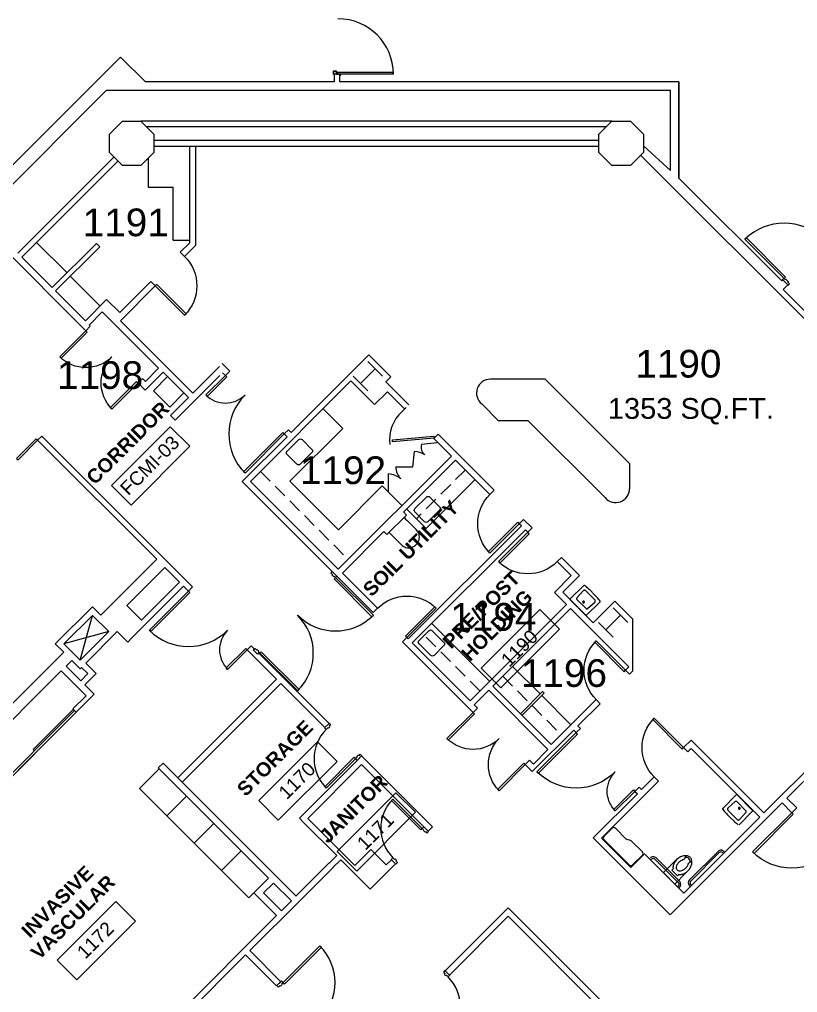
# Model space of a CAD drawing. Header units: inches. Extents: x -59 to 5745, y -269 to 4477.
# Drawn here: x 1170 to 1845, y 1987 to 2830 of the extents above; entities that cross this region are included whole.
import ezdxf

# ---------------------------------------------------------------- set-up
doc = ezdxf.new("R2010")
doc.units = ezdxf.units.IN
doc.header["$LTSCALE"] = 96
doc.header["$MEASUREMENT"] = 0
doc.linetypes.add('HIDDEN2', pattern=[0.1875, 0.125, -0.0625])
doc.layers.get('0').update_dxf_attribs({"linetype": 'CONTINUOUS'})
for name, color, linetype in [('A-ANNO-ROOM', 4, 'CONTINUOUS'), ('A-COLS', 5, 'CONTINUOUS'), ('A-DOOR', 2, 'CONTINUOUS'), ('A-FLOR-CASE', 3, 'CONTINUOUS'), ('A-FLOR-CASE-UPPR', 3, 'HIDDEN2'), ('A-FLOR-PFIX', 2, 'CONTINUOUS'), ('A-SHAFT', 1, 'CONTINUOUS'), ('A-WALL-FULL', 6, 'CONTINUOUS')]:
    doc.layers.add(name, color=color, linetype=linetype)
doc.layers.add('A-AREA-IDEN', color=2, linetype='CONTINUOUS', lineweight=9)
doc.styles.add('Arial', font='arial.ttf')
doc.styles.add('Arial_2', font='arial.ttf', dxfattribs={"height": 11.802395})
doc.styles.add('Arial_B', font='arialbd.ttf', dxfattribs={"height": 12.177074})

# ---------------------------------------------------------------- blocks, each defined once
blk = doc.blocks.new('16COLUMN')
for p, q in [((-3111.61, 2735.51), (-3100.3, 2746.82)), ((-3100.3, 2746.82), (-3084.3, 2746.82)), ((-3084.3, 2746.82), (-3072.98, 2735.51)), ((-3111.61, 2719.51), (-3111.61, 2735.51)), ((-3072.98, 2735.51), (-3072.98, 2719.51)), ((-3100.3, 2708.19), (-3111.61, 2719.51)), ((-3072.98, 2719.51), (-3084.3, 2708.19)), ((-3084.3, 2708.19), (-3100.3, 2708.19))]:
    blk.add_line(p, q)
blk = doc.blocks.new('0206.01-BAS-GRID$0$IBEAM')
for points in [[(-0.5, 0.5, 1), (-0.5, 0.5), (0.5, 0.5), (0.5, 0.5, 1)], [(0, -0.5, 1), (0, -0.5), (0, 0.5), (0, 0.5, 1)], [(-0.5, -0.5, 1), (-0.5, -0.5), (0.5, -0.5), (0.5, -0.5, 1)]]:
    blk.add_3dface(points)
blk = doc.blocks.new('*U134')
for p, q in [((0, 0), (0, 0)), ((-36, 0), (-36, 0))]:
    blk.add_line(p, q)
blk.add_lwpolyline([(0, 0), (0, -36), (-1.75, -36), (-1.75, 0)], close=True)
blk.add_arc((0, 0), 36, 180, 270)
blk = doc.blocks.new('*U23')
for p, q in [((0, 0), (0, 0)), ((-36, 0), (-36, 0))]:
    blk.add_line(p, q)
blk.add_lwpolyline([(0, 0), (0, -36), (-1.75, -36), (-1.75, 0)], close=True)
blk.add_arc((0, 0), 36, 180, 270)
blk = doc.blocks.new('*U24')
for p, q in [((0, 0), (0, 0)), ((-32, 0), (-32, 0))]:
    blk.add_line(p, q)
blk.add_lwpolyline([(0, 0), (0, 32), (-1.75, 32), (-1.75, 0)], close=True)
blk.add_arc((0, 0), 32, 90, 180)
blk = doc.blocks.new('*U25')
for p, q in [((0, 0), (0, 0)), ((32, 0), (32, 0))]:
    blk.add_line(p, q)
blk.add_lwpolyline([(0, 0), (0, 32), (1.75, 32), (1.75, 0)], close=True)
blk.add_arc((0, 0), 32, 0, 90)
blk = doc.blocks.new('*U27')
for p, q in [((0, 0), (0, 0)), ((48, 0), (48, 0))]:
    blk.add_line(p, q)
blk.add_lwpolyline([(0, 0), (0, 48), (1.75, 48), (1.75, 0)], close=True)
blk.add_arc((0, 0), 48, 0, 90)
blk = doc.blocks.new('*U26')
for p, q in [((0, 0), (0, 0)), ((-24, 0), (-24, 0))]:
    blk.add_line(p, q)
blk.add_lwpolyline([(0, 0), (0, 24), (-1.75, 24), (-1.75, 0)], close=True)
blk.add_arc((0, 0), 24, 90, 180)
blk = doc.blocks.new('*U135')
for p, q in [((0, 0), (0, 0)), ((36, 0), (36, 0))]:
    blk.add_line(p, q)
blk.add_lwpolyline([(0, 0), (0, 36), (1.75, 36), (1.75, 0)], close=True)
blk.add_arc((0, 0), 36, 0, 90)
blk = doc.blocks.new('*U136')
for p, q in [((0, 0), (0, 0)), ((-36, 0), (-36, 0))]:
    blk.add_line(p, q)
blk.add_lwpolyline([(0, 0), (0, 36), (-1.75, 36), (-1.75, 0)], close=True)
blk.add_arc((0, 0), 36, 90, 180)
blk = doc.blocks.new('*U18')
for p, q in [((0, 0), (0, 0)), ((36, 0), (36, 0))]:
    blk.add_line(p, q)
blk.add_lwpolyline([(0, 0), (0, 36), (1.75, 36), (1.75, 0)], close=True)
blk.add_arc((0, 0), 36, 0, 90)
blk = doc.blocks.new('Room Tag - Room Tag-10342-LEVEL 01 OVERALL FLOOR PLAN CATH _1')
at = {"layer": 'A-AREA-IDEN'}
for p, q in [((-0.375, -0.0625), (-0.375, -0.3125)), ((-0.375, -0.0625), (0.375, -0.0625)), ((0.375, -0.0625), (0.375, -0.3125)), ((-0.375, -0.3125), (0.375, -0.3125))]:
    blk.add_line(p, q, dxfattribs=at)

msp = doc.modelspace()

# ---------------------------------------------------------------- linework, layer by layer
at = {"layer": 'A-DOOR'}
for p, q in [((1494.27, 2782.76), (1494.27, 2784.51)), ((1532.2, 2463.25), (1518.83, 2461.8)), ((1490.21, 2421.32), (1490.22, 2436.15)), ((1441.54, 2351.88), (1440.12, 2350.47)), ((1440.12, 2350.47), (1441.54, 2349.06)), ((1441.54, 2349.06), (1441.1, 2348.61)), ((1441.1, 2348.61), (1442.51, 2347.2)), ((1442.51, 2347.2), (1442.95, 2347.64)), ((1442.95, 2347.64), (1444.19, 2346.4)), ((1444.19, 2346.4), (1445.29, 2347.5)), ((1316.78, 2334.61), (1282.87, 2300.69)), ((1318.02, 2333.37), (1284.1, 2299.45)), ((1316.78, 2334.61), (1318.02, 2333.37)), ((1282.87, 2300.69), (1284.17, 2299.39)), ((1366.46, 2284.93), (1349.49, 2267.96)), ((1367.69, 2283.7), (1350.72, 2266.73)), ((1367.69, 2283.7), (1366.46, 2284.93)), ((1350.72, 2266.73), (1349.49, 2267.96)), ((1438.56, 2219.9), (1438.82, 2220.17)), ((1438.82, 2220.17), (1440.24, 2218.75)), ((1440.24, 2218.75), (1438.82, 2217.34)), ((1434.76, 2216.1), (1435.02, 2216.37)), ((1436.17, 2214.69), (1434.76, 2216.1)), ((1437.59, 2216.1), (1436.17, 2214.69)), ((1438.03, 2215.66), (1437.59, 2216.1)), ((1439.27, 2216.9), (1438.03, 2215.66)), ((1438.82, 2217.34), (1439.27, 2216.9)), ((1460.39, 2190.47), (1434.93, 2165.01)), ((1461.63, 2189.23), (1436.17, 2163.78)), ((1460.39, 2190.47), (1461.63, 2189.23)), ((1461.63, 2189.23), (1463.04, 2190.65)), ((1463.04, 2187.82), (1461.63, 2189.23)), ((1462.6, 2191.09), (1463.84, 2192.33)), ((1463.04, 2190.65), (1462.6, 2191.09)), ((1463.31, 2188.08), (1463.12, 2187.89)), ((1463.84, 2192.33), (1464.28, 2191.88)), ((1464.28, 2191.88), (1465.69, 2193.3)), ((1465.69, 2193.3), (1467.11, 2191.88)), ((1467.11, 2191.88), (1466.84, 2191.62)), ((1434.93, 2165.01), (1436.17, 2163.78)), ((1397.45, 1996.59), (1393.38, 1992.52)), ((1393.38, 1992.52), (1394.8, 1991.11)), ((1394.8, 1991.11), (1396.21, 1992.52)), ((1396.21, 1992.52), (1396.66, 1992.08)), ((1396.66, 1992.08), (1398.07, 1993.49)), ((1398.86, 1995.17), (1397.45, 1996.59)), ((1397.63, 1993.93), (1398.86, 1995.17)), ((1398.07, 1993.49), (1397.63, 1993.93))]:
    msp.add_line(p, q, dxfattribs=at)
for points in [[(1442.46, 2782.7), (1442.96, 2782.7), (1442.96, 2782.76), (1442.52, 2782.76), (1442.52, 2785.33), (1444.96, 2785.33), (1444.96, 2782.7), (1448.27, 2782.7), (1448.27, 2781.33), (1447.83, 2781.33), (1447.83, 2781.26), (1448.33, 2781.26), (1448.33, 2782.76), (1445.02, 2782.76), (1445.02, 2785.39), (1442.46, 2785.39)], [(1799.02, 2639.58), (1800.26, 2640.81), (1834.2, 2606.87), (1832.96, 2605.63)], [(1184.86, 2466.53), (1167.89, 2449.56), (1169.13, 2448.32), (1186.1, 2465.29)], [(1529.56, 2467.28), (1493.71, 2464.03), (1493.55, 2465.77), (1529.41, 2469.02)], [(1476.98, 2313.61), (1475.74, 2312.37), (1442.95, 2345.17), (1444.19, 2346.4)], [(1411.4, 2248.03), (1412.63, 2249.27), (1379.84, 2282.06), (1378.6, 2280.82)], [(1082.88, 2095.85), (1084.3, 2094.43), (1147.43, 2157.56), (1219.55, 2229.69), (1218.14, 2231.11), (1146.01, 2158.98)], [(1518.14, 2127.64), (1519.38, 2128.88), (1493.92, 2154.33), (1492.69, 2153.09)], [(1839.59, 2142.4), (1840.83, 2141.16), (1806.89, 2107.22), (1805.65, 2108.46)], [(1430.68, 2026.99), (1431.92, 2025.75), (1400.1, 1993.93), (1398.86, 1995.17)]]:
    msp.add_lwpolyline(points, close=True, dxfattribs=at)
for points in [[(1494.33, 2782.76), (1446.33, 2782.76), (1446.33, 2784.51), (1494.3, 2784.51)], [(1836.28, 2602.32), (1837.65, 2600.95), (1836.23, 2599.54), (1835.88, 2599.89), (1836.23, 2600.24), (1831.9, 2604.57), (1831.55, 2604.22), (1831.2, 2604.57), (1832.61, 2605.99), (1833.98, 2604.62)], [(1832.6, 2605.98), (1833.97, 2604.61), (1834.42, 2605.06), (1836.72, 2602.76), (1836.28, 2602.32), (1836.72, 2602.76), (1834.42, 2605.05)], [(1496.37, 2442.3), (1511.21, 2442.28), (1512.67, 2455.66)], [(1378.12, 2280.34), (1378.6, 2280.82), (1377.37, 2282.06), (1377.81, 2282.5), (1376.4, 2283.91), (1375.95, 2283.47), (1374.54, 2284.89), (1373.12, 2283.47)], [(1217.08, 2232.17), (1182.2, 2197.29), (1183.26, 2196.23)], [(1117.05, 2127.19), (1147.43, 2157.56), (1151.92, 2162.06), (1186.8, 2196.94)], [(1520.77, 2130.27), (1519.38, 2128.88), (1520.79, 2127.46), (1520.35, 2127.02), (1521.59, 2125.78), (1522.03, 2126.22), (1523.45, 2124.81), (1524.86, 2126.22), (1524.59, 2126.49)], [(1496.31, 2098.21), (1496.58, 2097.94), (1497.99, 2099.35), (1496.58, 2100.77), (1497.02, 2101.21), (1495.78, 2102.45), (1495.34, 2102.01), (1493.92, 2103.42), (1492.51, 2102.01), (1492.77, 2101.74)], [(1539.23, 2005.42), (1539.05, 2005.6), (1537.63, 2004.19), (1539.05, 2002.77), (1538.61, 2002.33), (1539.84, 2001.09), (1540.29, 2001.54), (1541.7, 2000.12), (1543.11, 2001.54), (1542.94, 2001.71)]]:
    msp.add_lwpolyline(points, dxfattribs=at)
for centre, radius, start, end in [((1446.33, 2782.76), 48, 0, 90), ((1832.96, 2605.63), 48, 45, 135), ((1524.14, 2465.91), 33.04, 132.85418, 187.32809), ((1511.2, 2435.5), 20.21, 58.6713, 85.80385), ((1526.55, 2459.29), 8.13, 161.96854, 233.36651), ((1512.74, 2442.92), 16.38, 182.16437, 222.71878), ((1489.57, 2419.79), 16.38, 47.18632, 87.74074), ((1444.19, 2346.4), 46.37, 225, 315), ((1378.6, 2280.82), 46.37, 315, 45), ((1316.78, 2334.61), 48, 225, 315), ((1367.69, 2283.7), 24, 135, 225), ((1461.63, 2189.23), 36, 135, 225), ((1519.38, 2128.88), 36, 135, 225), ((1398.86, 1995.17), 45, 315, 45), ((1516.24, 1974.67), 36, 315, 45)]:
    msp.add_arc(centre, radius, start, end, dxfattribs=at)
at = {"layer": 'A-DOOR', "extrusion": (0, 0, -1)}
msp.add_arc((-1839.59, 2142.4), 48, 225.00101, 315.00101, dxfattribs=at)
at = {"layer": 'A-FLOR-CASE'}
for p, q in [((1281.96, 2709.9), (1281.96, 2684.79)), ((1281.96, 2684.79), (1303.52, 2684.79)), ((1303.52, 2638.85), (1303.52, 2684.79)), ((1185.13, 2636.85), (1211.54, 2610.4)), ((1303.52, 2638.85), (1317.99, 2638.85)), ((1214.37, 2607.57), (1240.15, 2581.74)), ((1626, 2518.3), (1578.38, 2518.3)), ((1698.96, 2445.34), (1626, 2518.3)), ((1433.57, 2492.73), (1450.62, 2475.66)), ((1585.53, 2482.3), (1571, 2496.84)), ((1611.09, 2482.3), (1585.52, 2482.3)), ((1677.8, 2415.59), (1611.09, 2482.3)), ((1404.75, 2429.86), (1450.62, 2475.66)), ((1698.96, 2445.34), (1698.96, 2423.34)), ((1404.75, 2429.86), (1446.69, 2387.76)), ((1565.17, 2431.25), (1522.72, 2388.86)), ((1484.76, 2425.77), (1446.69, 2387.76)), ((1501.74, 2408.78), (1484.76, 2425.77)), ((1522.72, 2388.86), (1505.81, 2405.77)), ((1577.7, 2256.43), (1527.56, 2306.58)), ((1597.61, 2269.27), (1621.48, 2245.37)), ((1622.89, 2243.95), (1648.15, 2218.61)), ((1291.37, 2180.5), (1274.4, 2163.53)), ((1315.06, 2156.81), (1291.37, 2180.5)), ((1274.4, 2163.53), (1298.09, 2139.84)), ((1315.06, 2156.81), (1298.09, 2139.84)), ((1298.09, 2139.84), (1315.06, 2156.81)), ((1338.75, 2133.13), (1315.06, 2156.81)), ((1298.09, 2139.84), (1321.78, 2116.16)), ((1338.75, 2133.13), (1321.78, 2116.16)), ((1321.78, 2116.16), (1338.75, 2133.13)), ((1362.44, 2109.44), (1338.75, 2133.13)), ((1321.78, 2116.16), (1345.47, 2092.47)), ((1362.44, 2109.44), (1345.47, 2092.47)), ((1345.47, 2092.47), (1362.44, 2109.44)), ((1386.12, 2085.75), (1362.44, 2109.44)), ((1345.47, 2092.47), (1369.15, 2068.78)), ((1369.15, 2068.78), (1386.12, 2085.75))]:
    msp.add_line(p, q, dxfattribs=at)
for centre, start, end in [((1578.38, 2506.3), 90, 232.00151), ((1686.96, 2423.34), 220.22604, 0)]:
    msp.add_arc(centre, 12, start, end, dxfattribs=at)
at = {"layer": 'A-FLOR-CASE-UPPR'}
for p, q in [((1379.12, 2438.29), (1455.04, 2362.16)), ((1556.72, 2439.7), (1514.26, 2397.32)), ((1569.31, 2248.1), (1519.19, 2298.23)), ((1589.12, 2260.79), (1639.67, 2210.13))]:
    msp.add_line(p, q, dxfattribs=at)
at = {"layer": 'A-FLOR-PFIX'}
for p, q in [((1298.73, 2520.52), (1286.4, 2508.19)), ((1286.4, 2508.19), (1300.52, 2494.04)), ((1300.52, 2494.04), (1312.86, 2506.37)), ((1490.62, 2385.38), (1501.12, 2374.85)), ((1647.6, 2327.76), (1659.31, 2339.45)), ((1658.83, 2334.79), (1653.34, 2328.65)), ((1668.84, 2327.01), (1661.01, 2334.85)), ((1661.02, 2313.6), (1647.6, 2327.05)), ((1661.26, 2319.38), (1653.38, 2327.28)), ((1673.44, 2325.3), (1661.73, 2313.6)), ((1668.78, 2324.83), (1662.64, 2319.34)), ((1779.74, 2146.12), (1791.45, 2157.81)), ((1784.4, 2146.58), (1790.54, 2152.07)), ((1791.92, 2152.03), (1799.81, 2144.13)), ((1792.16, 2157.81), (1805.58, 2144.36)), ((1784.34, 2144.41), (1792.17, 2136.57)), ((1805.58, 2143.66), (1793.87, 2131.96)), ((1794.35, 2136.63), (1799.84, 2142.76)), ((1683.91, 2129), (1676.84, 2121.93)), ((1695.79, 2119.95), (1686.74, 2129)), ((1676.84, 2119.1), (1698.76, 2097.18)), ((1699.86, 2118.26), (1696.96, 2119.23)), ((1710.07, 2108.49), (1700.99, 2117.53)), ((1701.59, 2097.18), (1710.07, 2105.66)), ((1717.34, 2101.47), (1718.05, 2102.17)), ((1741.39, 2081.67), (1720.88, 2102.17)), ((1742.45, 2082.73), (1721.94, 2103.23)), ((1750.94, 2084.15), (1775.68, 2108.91)), ((1752, 2083.09), (1776.74, 2107.85)), ((1780.27, 2107.14), (1779.57, 2107.85)), ((1781.33, 2108.2), (1780.63, 2108.91)), ((1740.68, 2078.14), (1741.39, 2078.85)), ((1741.74, 2077.08), (1742.45, 2077.78)), ((1751.64, 2078.49), (1750.94, 2079.2)), ((1752.7, 2079.56), (1752, 2080.26))]:
    msp.add_line(p, q, dxfattribs=at)
for points in [[(1410.78, 2444.53), (1402.29, 2453.02, -0.414214), (1402.29, 2455.85), (1412.4, 2465.95, -0.414214), (1415.22, 2465.95), (1423.71, 2457.46, -0.414214), (1423.71, 2454.63), (1413.61, 2444.53, -0.414214)], [(1521.42, 2394.73), (1512.94, 2403.22, -0.414214), (1512.94, 2406.05), (1523.04, 2416.15, -0.414214), (1525.87, 2416.15), (1534.35, 2407.66, -0.414214), (1534.35, 2404.83), (1524.25, 2394.73, -0.414214)], [(1658.66, 2325.71, 0.043661), (1658.56, 2325.63, 0.043661), (1658.47, 2325.53, 0.043661), (1658.41, 2325.41, 0.043661), (1658.36, 2325.29, 0.043661), (1658.34, 2325.16, 0.043661), (1658.34, 2325.03, 0.043661), (1658.36, 2324.9, 0.043661), (1658.41, 2324.78, 0.043661), (1658.47, 2324.67, 0.043661), (1658.56, 2324.57, 0.043661), (1658.66, 2324.48, 0.043661), (1658.77, 2324.42, 0.043661), (1658.89, 2324.37, 0.043661), (1659.02, 2324.35, 0.043661), (1659.15, 2324.35, 0.043661), (1659.28, 2324.37, 0.043661), (1659.41, 2324.42, 0.043661), (1659.52, 2324.48, 0.043661), (1659.62, 2324.57, 0.043661), (1659.7, 2324.67, 0.043661), (1659.77, 2324.78, 0.043661), (1659.81, 2324.9, 0.043661), (1659.84, 2325.03, 0.043661), (1659.84, 2325.16, 0.043661), (1659.81, 2325.29, 0.043661), (1659.77, 2325.41, 0.043661), (1659.7, 2325.53, 0.043661), (1659.62, 2325.63, 0.043661), (1659.52, 2325.71, 0.043661), (1659.41, 2325.78, 0.043661), (1659.28, 2325.82, 0.043661), (1659.15, 2325.84, 0.043661), (1659.02, 2325.84, 0.043661), (1658.9, 2325.82, 0.043661), (1658.77, 2325.78, 0.043661)], [(1538.08, 2287.33), (1529.58, 2278.85, -0.414214), (1526.76, 2278.86), (1516.66, 2288.97, -0.414214), (1516.66, 2291.79), (1525.16, 2300.27, -0.414214), (1527.99, 2300.27), (1538.08, 2290.16, -0.414214)], [(1794.52, 2145.7, 0.043661), (1794.62, 2145.78, 0.043661), (1794.71, 2145.88, 0.043661), (1794.77, 2146, 0.043661), (1794.82, 2146.12, 0.043661), (1794.84, 2146.25, 0.043661), (1794.84, 2146.38, 0.043661), (1794.82, 2146.51, 0.043661), (1794.77, 2146.63, 0.043661), (1794.71, 2146.75, 0.043661), (1794.62, 2146.85, 0.043661), (1794.52, 2146.93, 0.043661), (1794.41, 2147, 0.043661), (1794.29, 2147.04, 0.043661), (1794.16, 2147.06, 0.043661), (1794.03, 2147.06, 0.043661), (1793.9, 2147.04, 0.043661), (1793.78, 2147, 0.043661), (1793.66, 2146.93, 0.043661), (1793.56, 2146.85, 0.043661), (1793.48, 2146.75, 0.043661), (1793.41, 2146.63, 0.043661), (1793.37, 2146.51, 0.043661), (1793.35, 2146.38, 0.043661), (1793.35, 2146.25, 0.043661), (1793.37, 2146.12, 0.043661), (1793.41, 2146, 0.043661), (1793.48, 2145.89, 0.043661), (1793.56, 2145.79, 0.043661), (1793.66, 2145.7, 0.043661), (1793.78, 2145.64, 0.043661), (1793.9, 2145.59, 0.043661), (1794.03, 2145.57, 0.043661), (1794.16, 2145.57, 0.043661), (1794.29, 2145.59, 0.043661), (1794.41, 2145.64, 0.043661)]]:
    msp.add_lwpolyline(points, format="xyb", close=True, dxfattribs=at)
for points in [[(1659.98, 2339.48, 0.061553), (1659.86, 2339.56, 0.084107), (1659.76, 2339.58, 0.039062), (1659.64, 2339.59, 0.039062), (1659.52, 2339.57, 0.084107), (1659.42, 2339.54, 0.061553), (1659.31, 2339.45)], [(1673.47, 2325.97, 0.007949), (1670.78, 2329.14, 0.014949), (1669.27, 2330.75, 0.000949), (1667.02, 2333.01, 0.000949), (1664.76, 2335.27, 0.014949), (1663.15, 2336.78, 0.007949), (1659.98, 2339.48)], [(1653.34, 2328.65, 0.063221), (1653.17, 2328.42, 0.085725), (1653.11, 2328.21, 0.040781), (1653.1, 2327.96, 0.040781), (1653.12, 2327.71, 0.085725), (1653.2, 2327.51, 0.063221), (1653.38, 2327.28)], [(1661.01, 2334.85, 0.050866), (1660.73, 2335.07, 0.073218), (1660.51, 2335.18, 0.028563), (1660.13, 2335.27, 0.050866), (1659.91, 2335.29, 0.050866), (1659.69, 2335.26, 0.028563), (1659.32, 2335.15, 0.073218), (1659.1, 2335.03, 0.050866), (1658.83, 2334.79)], [(1647.6, 2327.76, 0.065543), (1647.51, 2327.64, 0.087946), (1647.47, 2327.53, 0.043207), (1647.46, 2327.4, 0.043207), (1647.47, 2327.27, 0.087946), (1647.51, 2327.17, 0.065543), (1647.6, 2327.05)], [(1668.78, 2324.83, 0.050866), (1669.02, 2325.09, 0.073218), (1669.14, 2325.31, 0.028563), (1669.25, 2325.69, 0.050866), (1669.28, 2325.9, 0.050866), (1669.26, 2326.12, 0.028563), (1669.17, 2326.5, 0.073218), (1669.07, 2326.73, 0.050866), (1668.84, 2327.01)], [(1673.44, 2325.3, 0.061553), (1673.53, 2325.41, 0.084107), (1673.57, 2325.5, 0.039062), (1673.58, 2325.63, 0.039062), (1673.58, 2325.75, 0.084107), (1673.55, 2325.85, 0.061553), (1673.47, 2325.97)], [(1661.02, 2313.6, 0.065543), (1661.14, 2313.51, 0.087946), (1661.25, 2313.48, 0.043207), (1661.38, 2313.46, 0.043207), (1661.51, 2313.47, 0.087946), (1661.61, 2313.51, 0.065543), (1661.73, 2313.6)], [(1661.26, 2319.38, 0.063221), (1661.49, 2319.2, 0.085725), (1661.69, 2319.13, 0.040781), (1661.94, 2319.1, 0.040781), (1662.19, 2319.11, 0.085725), (1662.4, 2319.18, 0.063221), (1662.64, 2319.34)], [(1791.92, 2152.03, 0.063221), (1791.69, 2152.21, 0.085725), (1791.49, 2152.29, 0.040781), (1791.24, 2152.31, 0.040781), (1790.99, 2152.3, 0.085725), (1790.78, 2152.24, 0.063221), (1790.54, 2152.07)], [(1792.16, 2157.81, 0.065543), (1792.04, 2157.9, 0.087946), (1791.93, 2157.94, 0.043207), (1791.8, 2157.95, 0.043207), (1791.67, 2157.94, 0.087946), (1791.57, 2157.9, 0.065543), (1791.45, 2157.81)], [(1779.74, 2146.12, 0.061553), (1779.65, 2146, 0.084107), (1779.62, 2145.91, 0.039062), (1779.6, 2145.79, 0.039062), (1779.6, 2145.66, 0.084107), (1779.63, 2145.56, 0.061553), (1779.71, 2145.44)], [(1779.71, 2145.44, 0.007949), (1782.41, 2142.28, 0.014949), (1783.92, 2140.66, 0.000949), (1786.16, 2138.4, 0.000949), (1788.42, 2136.15, 0.014949), (1790.04, 2134.63, 0.007949), (1793.2, 2131.93)], [(1784.4, 2146.58, 0.050866), (1784.16, 2146.32, 0.073218), (1784.04, 2146.1, 0.028563), (1783.93, 2145.73, 0.050866), (1783.9, 2145.51, 0.050866), (1783.92, 2145.29, 0.028563), (1784.01, 2144.91, 0.073218), (1784.11, 2144.68, 0.050866), (1784.34, 2144.41)], [(1799.84, 2142.76, 0.063221), (1800.01, 2143, 0.085725), (1800.07, 2143.2, 0.040781), (1800.09, 2143.45, 0.040781), (1800.06, 2143.7, 0.085725), (1799.98, 2143.9, 0.063221), (1799.81, 2144.13)], [(1805.58, 2143.66, 0.065543), (1805.67, 2143.77, 0.087946), (1805.71, 2143.88, 0.043207), (1805.72, 2144.01, 0.043207), (1805.71, 2144.14, 0.087946), (1805.67, 2144.24, 0.065543), (1805.58, 2144.36)], [(1792.17, 2136.57, 0.050866), (1792.45, 2136.34, 0.073218), (1792.68, 2136.23, 0.028563), (1793.05, 2136.14, 0.050866), (1793.27, 2136.13, 0.050866), (1793.49, 2136.15, 0.028563), (1793.86, 2136.27, 0.073218), (1794.08, 2136.38, 0.050866), (1794.35, 2136.63)], [(1738.82, 2101.03), (1728.31, 2090.51), (1738.21, 2080.61), (1748.72, 2091.13, 0.022673), (1749.75, 2092.26)], [(1741.23, 2103.03, 0.111314), (1737.69, 2098.89, 0.085426), (1736.68, 2095.81, 0.066386), (1736.66, 2093.84), (1735.56, 2092.75), (1740.51, 2087.8), (1741.61, 2088.9, 0.066386), (1743.57, 2088.92, 0.085426), (1746.66, 2089.93, 0.074934), (1749.62, 2092.12)], [(1751.46, 2103.77, 0.143932), (1749.17, 2105.02, 0.107177), (1745.71, 2105.02, 0.077997), (1742.29, 2103.7, 0.065232), (1738.82, 2101.03)], [(1752.9, 2099.45, 0.549653), (1752.17, 2099.89), (1750.1, 2098.84, 0.238976), (1749.83, 2098.48, -0.08035), (1749.16, 2096.49, -0.074934), (1747.5, 2094.24, -0.074934), (1745.25, 2092.58, -0.085426), (1743.14, 2091.89, -0.066386), (1741.97, 2091.87, -0.330534), (1739.64, 2094.2, -0.066386), (1739.65, 2095.37, -0.085426), (1740.34, 2097.49, -0.074934), (1742, 2099.74, -0.074934), (1744.25, 2101.4, -0.08035), (1746.24, 2102.07, 0.238976), (1746.6, 2102.34), (1747.66, 2104.44, 0.562484), (1747.2, 2105.16)], [(1750.4, 2102.71, 0.143932), (1748.86, 2103.55, 0.059203), (1747.29, 2103.7)], [(1751.39, 2099.49, 0.063273), (1751.24, 2101.17, 0.143932), (1750.4, 2102.71)], [(1752.89, 2099.51, 0.06085), (1752.71, 2101.49, 0.143932), (1751.46, 2103.77)]]:
    msp.add_lwpolyline(points, format="xyb", dxfattribs=at)
for centre, radius, start, end in [((6019.01, 6902.38), 6377.65, 224.927851, 225.061289), ((1507.65, 2381.36), 9.21, 224.92785, 45.06129), ((1685.33, 2127.58), 2, 44.99548, 134.99548), ((1678.26, 2120.51), 2, 134.99548, 224.99548), ((1697.91, 2122.07), 3, 224.99548, 251.56053), ((1699, 2115.69), 2.71, 42.72769, 71.56053), ((1778.15, 2106.43), 3.5, 45.01794, 135.01794), ((1708.67, 2107.08), 1.99, 314.84811, 45.14285), ((1719.46, 2100.76), 3.5, 45.01794, 135.01794), ((1719.46, 2100.76), 2, 45.01794, 135.01794), ((1778.15, 2106.43), 2, 45.01794, 135.01794), ((1700.17, 2098.69), 2.07, 226.88068, 313.11028), ((1740.87, 2100.87), 12.38, 315.01794, 332.15958), ((1743.36, 2099.56), 9.56, 332.15958, 351.69042), ((1745.47, 2099.25), 7.43, 351.69042, 1.5921), ((1753.41, 2081.68), 3.5, 135.01794, 225.01794), ((1739.98, 2080.26), 2, 315.01794, 45.01794), ((1739.98, 2080.26), 3.5, 315.01794, 45.01794), ((1753.41, 2081.68), 2, 135.01794, 225.01794)]:
    msp.add_arc(centre, radius, start, end, dxfattribs=at)
at = {"layer": 'A-SHAFT'}
for points in [[(1222.92, 2274.67), (1233.56, 2313.53)], [(1247.67, 2299.42), (1208.81, 2288.78)]]:
    msp.add_lwpolyline(points, dxfattribs=at)
at = {"layer": 'A-WALL-FULL'}
for p, q in [((1257.95, 2797.59), (1147.49, 2687.13)), ((1279.46, 2776.08), (1257.95, 2797.59)), ((1442.96, 2776.08), (1279.46, 2776.08)), ((1442.96, 2782.7), (1442.96, 2776.08)), ((1447.83, 2782.7), (1442.96, 2782.7)), ((1447.83, 2776.08), (1447.83, 2782.7)), ((1741.83, 2776.08), (1447.83, 2776.08)), ((1741.83, 2692.53), (1741.83, 2776.08)), ((1741.83, 2776.08), (1741.83, 2692.53)), ((1245.8, 2768.83), (1136.78, 2659.8)), ((1245.8, 2768.83), (1734.58, 2768.83)), ((1734.58, 2699.15), (1734.58, 2768.83)), ((1683.68, 2742.12), (1275.55, 2742.12)), ((1280.18, 2737.5), (1679.05, 2737.5)), ((1672.36, 2725.31), (1286.86, 2725.31)), ((1286.86, 2720.31), (1672.36, 2720.31)), ((1317.99, 2636.62), (1317.99, 2720.31)), ((1323.24, 2634.45), (1323.24, 2720.31)), ((1734.58, 2699.15), (1710.99, 2720.7)), ((1168.87, 2627.66), (1252.13, 2710.91)), ((1886.21, 2534.71), (1708.55, 2712.37)), ((1255.66, 2707.38), (1172.4, 2624.12)), ((1741.83, 2692.53), (1830.84, 2603.51)), ((1152.52, 2635.59), (1227.83, 2560.29)), ((1198.8, 2597.68), (1237, 2635.85)), ((1201.63, 2594.85), (1239.83, 2633.02)), ((1239.83, 2633.02), (1237, 2635.85)), ((1317.99, 2636.62), (1309.69, 2628.34)), ((1323.24, 2634.45), (1313.4, 2624.62)), ((1172.4, 2624.12), (1198.8, 2597.68)), ((1309.69, 2628.34), (1313.4, 2624.62)), ((1284.23, 2602.88), (1257.34, 2575.97)), ((1287.94, 2599.16), (1257.75, 2568.95)), ((1284.23, 2602.88), (1287.95, 2599.16)), ((1830.84, 2603.51), (1831.9, 2604.57)), ((1831.99, 2596), (1836.23, 2600.24)), ((1201.63, 2594.85), (1227.41, 2569.02)), ((1897.4, 2530.59), (1831.99, 2596)), ((1245.85, 2587.46), (1227.41, 2569.02)), ((1245.85, 2587.46), (1257.34, 2575.97)), ((1242.06, 2576.6), (1230.66, 2565.2)), ((1242.06, 2576.6), (1290.83, 2527.83)), ((1230.66, 2565.2), (1231.7, 2564.16)), ((1257.75, 2568.95), (1320.46, 2506.19)), ((1231.7, 2564.16), (1227.83, 2560.29)), ((1473.18, 2539.42), (1405.77, 2472.01)), ((1473.18, 2539.42), (1492.21, 2520.26)), ((1346.02, 2531.76), (1352.49, 2525.29)), ((1294.83, 2524.4), (1279.27, 2508.85)), ((1290.83, 2527.83), (1279.42, 2516.41)), ((1294.83, 2524.4), (1316.75, 2502.48)), ((1320.46, 2506.19), (1343.69, 2529.42)), ((1348.74, 2521.55), (1346.34, 2523.95)), ((1348.74, 2521.55), (1352.49, 2525.29)), ((1276.93, 2518.88), (1273.08, 2515.02)), ((1273.08, 2515.02), (1279.27, 2508.85)), ((1276.93, 2518.88), (1279.42, 2516.41)), ((1344.01, 2521.61), (1305.26, 2482.86)), ((1457.61, 2516.77), (1370.49, 2429.65)), ((1457.61, 2516.77), (1478.01, 2496.25)), ((1492.21, 2520.26), (1487.91, 2515.96)), ((1507.72, 2496.17), (1487.91, 2515.96)), ((1478.01, 2496.25), (1489.11, 2507.35)), ((1504.01, 2492.46), (1489.11, 2507.35)), ((1316.75, 2502.48), (1301.2, 2486.93)), ((1501.67, 2490.12), (1505.41, 2493.85)), ((1301.2, 2486.93), (1305.26, 2482.86)), ((1399.78, 2470.79), (1403.39, 2474.39)), ((1405.77, 2472.01), (1403.39, 2474.39)), ((1402.17, 2468.4), (1363.28, 2429.51)), ((1402.17, 2468.4), (1399.78, 2470.79)), ((1533.18, 2470.71), (1529.46, 2467)), ((1544.73, 2451.7), (1529.46, 2467)), ((1581.68, 2422.17), (1533.18, 2470.71)), ((1544.73, 2451.7), (1446.45, 2353.58)), ((1548.24, 2448.19), (1503.12, 2403.15)), ((1577.96, 2418.47), (1548.24, 2448.19)), ((1446.45, 2353.58), (1370.49, 2429.65)), ((1363.28, 2429.51), (1476.81, 2315.97)), ((1581.68, 2422.18), (1577.97, 2418.47)), ((1505.77, 2400.5), (1488.79, 2383.55)), ((1505.77, 2400.5), (1503.12, 2403.16)), ((1607.13, 2396.72), (1603.42, 2393.01)), ((1614.56, 2389.29), (1607.13, 2396.72)), ((1608.79, 2387.67), (1510.58, 2289.62)), ((1610.86, 2385.6), (1608.79, 2387.67)), ((1614.56, 2389.29), (1610.86, 2385.6)), ((1486.14, 2386.2), (1450.17, 2350.23)), ((1488.79, 2383.55), (1486.14, 2386.2)), ((1636.27, 2360.1), (1639.98, 2363.81)), ((1655.6, 2348.13), (1639.98, 2363.81)), ((1648.38, 2347.98), (1636.27, 2360.1)), ((1480.62, 2319.77), (1450.17, 2350.23)), ((1633.81, 2333.41), (1648.38, 2347.98)), ((1641.06, 2333.59), (1655.6, 2348.13)), ((1633.81, 2333.41), (1644.24, 2322.97)), ((1641.06, 2333.59), (1667.57, 2307.07)), ((1644.24, 2322.97), (1560.73, 2239.46)), ((1667.57, 2307.07), (1686.35, 2325.82)), ((1686.35, 2325.82), (1701.96, 2310.18)), ((1480.62, 2319.77), (1476.81, 2315.97)), ((1647.77, 2319.44), (1580.64, 2252.3)), ((1647.77, 2319.44), (1698.36, 2268.79)), ((1701.96, 2265.35), (1701.96, 2310.18)), ((1502.27, 2290.51), (1563.39, 2229.39)), ((1560.73, 2239.46), (1510.58, 2289.62)), ((1695.53, 2265.96), (1698.36, 2268.79)), ((1695.53, 2265.96), (1699.05, 2262.44)), ((1701.96, 2265.35), (1699.05, 2262.44)), ((1576.93, 2248.59), (1564.38, 2236.04)), ((1576.93, 2248.59), (1628.18, 2197.22)), ((1580.64, 2252.3), (1631.18, 2201.64)), ((1623.61, 2247.49), (1604.71, 2228.6)), ((1625.02, 2246.08), (1606.13, 2227.19)), ((1623.61, 2247.49), (1625.02, 2246.08)), ((1564.38, 2236.04), (1567.2, 2233.21)), ((1670.06, 2240.52), (1631.18, 2201.64)), ((1673.6, 2236.98), (1654.3, 2217.69)), ((1670.06, 2240.52), (1673.6, 2236.98)), ((1563.43, 2229.43), (1567.2, 2233.21)), ((1614.71, 2178.09), (1650.59, 2213.97)), ((1650.59, 2213.97), (1652.72, 2211.85)), ((1652.72, 2211.85), (1656.43, 2215.56)), ((1654.3, 2217.69), (1656.43, 2215.56)), ((1815.46, 2142.31), (1886.21, 2213.06)), ((1835.35, 2155.13), (1891.21, 2210.99)), ((1745.86, 2198.92), (1752.4, 2205.46)), ((1752.4, 2205.46), (1815.46, 2142.31)), ((1628.18, 2197.22), (1615.64, 2184.68)), ((1745.86, 2198.92), (1749.57, 2195.2)), ((1749.57, 2195.2), (1752.4, 2198.03)), ((1752.4, 2198.03), (1811.75, 2138.59)), ((1466.84, 2191.62), (1463.31, 2188.08)), ((1470.3, 2188.16), (1466.84, 2191.62)), ((1524.75, 2133.71), (1470.3, 2188.16)), ((1608.65, 2184.14), (1612.41, 2187.91)), ((1612.41, 2187.91), (1615.64, 2184.68)), ((1420.12, 2137.47), (1466.84, 2184.19)), ((1466.84, 2184.19), (1521.04, 2130)), ((1608.65, 2184.14), (1614.71, 2178.09)), ((1674.79, 2120.43), (1724.11, 2169.75)), ((1709.46, 2162.52), (1720.41, 2173.46)), ((1720.39, 2173.48), (1724.12, 2169.75)), ((1703.62, 2160.93), (1707.34, 2164.65)), ((1703.62, 2160.93), (1705.74, 2158.81)), ((1707.34, 2164.65), (1709.46, 2162.52)), ((1667.53, 2120.59), (1705.74, 2158.81)), ((1843.83, 2146.64), (1835.35, 2155.13)), ((1734.17, 2053.95), (1831.11, 2150.89)), ((1839.59, 2142.4), (1831.11, 2150.89)), ((1839.59, 2142.4), (1843.84, 2146.64)), ((1460.8, 2096.79), (1420.12, 2137.47)), ((1745.99, 2072.84), (1811.75, 2138.59)), ((1521.04, 2130), (1521.06, 2130.02)), ((1521.06, 2130.02), (1524.59, 2126.49)), ((1524.59, 2126.49), (1528.28, 2130.18)), ((1528.28, 2130.18), (1524.75, 2133.71)), ((1667.53, 2120.59), (1734.17, 2053.95)), ((1674.79, 2120.43), (1700.23, 2094.96)), ((1474.69, 2110.68), (1460.8, 2096.79)), ((1488.2, 2097.16), (1474.69, 2110.68)), ((1442.01, 2094.97), (1448.78, 2101.74)), ((1448.78, 2101.74), (1474.31, 2076.21)), ((1492.77, 2101.74), (1488.2, 2097.16)), ((1496.31, 2098.21), (1492.77, 2101.74)), ((1700.23, 2094.96), (1712.06, 2106.79)), ((1712.06, 2106.79), (1745.99, 2072.84)), ((1413.81, 2066.59), (1442.1, 2094.88)), ((1442.1, 2094.88), (1442.01, 2094.97)), ((1474.31, 2076.21), (1496.31, 2098.21)), ((1373.4, 2073.02), (1393.19, 2053.22)), ((1369.92, 2022.88), (1413.72, 2066.68)), ((1413.72, 2066.68), (1413.81, 2066.59)), ((1393.19, 2053.22), (1282.85, 1942.88)), ((1295.06, 1948.02), (1366.21, 2019.17)), ((1366.21, 2019.17), (1393.12, 1992.25)), ((1396.83, 1995.97), (1369.92, 2022.88)), ((1393.12, 1992.25), (1396.83, 1995.97))]:
    msp.add_line(p, q, dxfattribs=at)
for points in [[(1219.55, 2229.69), (1235.11, 2245.25), (1227.04, 2253.32), (1236.71, 2263), (1227.7, 2272.02), (1255.1, 2299.42), (1264.11, 2290.4), (1267.83, 2294.11), (1267.81, 2294.13), (1312.54, 2338.85), (1316.78, 2334.61), (1320.32, 2338.14), (1189.63, 2468.83), (1186.1, 2465.29), (1289.25, 2362.14), (1240.81, 2313.71), (1233.56, 2320.95), (1201.39, 2288.78), (1208.64, 2281.53), (1058.91, 2131.8), (1039.11, 2151.6), (1035.22, 2147.71), (1058.38, 2124.56), (1009.07, 2075.25)], [(1502.25, 2290.5), (1506.05, 2294.29), (1507.12, 2293.24), (1605.23, 2391.19), (1603.42, 2393.01)], [(1311.33, 2169.02), (1396.85, 2254.54), (1435.02, 2216.37), (1438.56, 2219.9), (1377.5, 2280.96), (1376.57, 2280.02), (1372.86, 2283.74), (1373.79, 2284.67), (1371.23, 2287.23), (1367.69, 2283.7), (1393.14, 2258.25), (1307.62, 2172.74)], [(1082.88, 2095.85), (1081.47, 2097.26), (1072.27, 2088.07), (1050.8, 2109.55), (1065.98, 2124.73), (1206.56, 2265.31), (1228.04, 2243.83), (1216.72, 2232.52), (1218.14, 2231.11)], [(1463.12, 2187.89), (1412.87, 2137.65), (1416.59, 2133.94), (1445.25, 2105.28), (1438.47, 2098.5), (1438.39, 2098.59), (1410.1, 2070.31), (1410.19, 2070.22), (1410.17, 2070.19), (1294.89, 2185.46), (1290.65, 2181.22), (1291.37, 2180.5)], [(1939.77, 1713.77), (1593.67, 2059.87), (1590.14, 2056.34), (1539.23, 2005.42), (1542.94, 2001.71), (1593.85, 2052.62), (1667.57, 1978.91)]]:
    msp.add_lwpolyline(points, dxfattribs=at)
for points in [[(1263.31, 2322.06), (1296.32, 2355.07), (1309, 2342.39), (1275.99, 2309.37)], [(1233.56, 2313.53), (1247.67, 2299.42), (1222.92, 2274.67), (1208.81, 2288.78)], [(1223.5, 2256.86), (1210.8, 2269.56), (1215.71, 2274.46), (1222.92, 2267.25), (1224.16, 2268.48), (1229.64, 2263)], [(1397.44, 2057.47), (1381.88, 2073.02), (1390.37, 2081.51), (1405.92, 2065.95)]]:
    msp.add_lwpolyline(points, close=True, dxfattribs=at)

# ---------------------------------------------------------------- block references
at = {"layer": 'A-AREA-IDEN', "xscale": 95.99999999999996, "yscale": 95.99999999999996, "zscale": 95.99999999999996, "rotation": 44.99999999999987}
for p in [(1271.24, 2455.88), (1591.6, 2297.37), (1398.85, 2182.62), (1466.84, 2138.57), (1224.17, 2044.28)]:
    msp.add_blockref('Room Tag - Room Tag-10342-LEVEL 01 OVERALL FLOOR PLAN CATH _1', p, dxfattribs=at)
at = {"layer": 'A-COLS', "xscale": 18.00000000000047, "yscale": 18.00000000000047, "zscale": 1e-06, "rotation": 135}
for p in [(1472.15, 2520.95), (1684.79, 2307.29)]:
    msp.add_blockref('0206.01-BAS-GRID$0$IBEAM', p, dxfattribs=at)
at = {"layer": 'A-DOOR'}
for name, p, xscale, rotation in [('*U18', (1288.02, 2599.26), -0.9999999999999994, 225.0000000000184), ('*U25', (1227.85, 2560.31), -1, 135.0000000000553), ('*U24', (1273.11, 2515.05), -1, 135.0000000000553), ('*U136', (1603.42, 2393.01), -1, 135.0000000000461), ('*U135', (1610.86, 2385.6), -1, 135.0000000000461), ('*U23', (1506.07, 2294.31), -1, 135.0000000000461), ('*U134', (1695.53, 2265.96), -1, 225.0000000000275), ('*U25', (1563.39, 2229.39), -1, 135.0000000000461), ('*U134', (1745.86, 2198.92), -1, 225.0000000000275), ('*U27', (1652.72, 2211.85), -1, 135.0000000000461), ('*U24', (1608.65, 2184.14), -1, 135.0000000000461), ('*U26', (1703.62, 2160.93), -1, 135.0000000000461)]:
    msp.add_blockref(name, p, dxfattribs=dict(at, xscale=xscale, rotation=rotation))
for name, p, rotation in [('*U26', (1348.74, 2521.55), 134.9614574092471), ('*U27', (1399.78, 2470.79), 134.961457409249)]:
    msp.add_blockref(name, p, dxfattribs=dict(at, rotation=rotation))
at = {"layer": 'A-WALL-FULL'}
for p in [(4359.85, -4.7), (4783.97, -4.7)]:
    msp.add_blockref('16COLUMN', p, dxfattribs=at)

# ---------------------------------------------------------------- texts
at = {"layer": 'A-ANNO-ROOM', "style": 'Arial'}
for s, height, p in [('1191', 24, (1225.15, 2642.25)), ('1190', 24, (1704.02, 2519.71)), ('1198', 24, (1202.94, 2509.85)), ('1353 SQ.FT.', 18, (1680.19, 2483.93)), ('1192', 24, (1413.4, 2427.37)), ('1194', 24, (1543.68, 2300.26)), ('1196', 24, (1604.86, 2251.52))]:
    msp.add_text(s, height=height, dxfattribs=at).set_placement(p)
at = {"layer": 'A-AREA-IDEN', "attachment_point": 2, "rotation": 45, "line_spacing_factor": 0.938532}
for s, insert, char_height, width, style in [('CORRIDOR', (1259.76, 2467.37), 12.177, 107.568, 'Arial_B'), ('FCMI-03', (1278.96, 2447.77), 11.802, 76.176, 'Arial_2'), ('SOIL UTILITY', (1505.18, 2376.01), 12.1771, 126.144, 'Arial_B'), ('PRE/POST\\PHOLDING', (1566.24, 2322.74), 12.177, 99.648, 'Arial_B'), ('1190', (1599.32, 2289.27), 11.802, 43.776, 'Arial_2'), ('STORAGE', (1387.37, 2194.11), 12.177, 97.2, 'Arial_B'), ('1170', (1406.57, 2174.51), 11.802, 43.776, 'Arial_2'), ('JANITOR', (1455.36, 2150.07), 12.177, 86.256, 'Arial_B'), ('1171', (1474.56, 2130.46), 11.802, 43.776, 'Arial_2'), ('INVASIVE\\PVASCULAR', (1198.81, 2069.65), 12.177, 108.72, 'Arial_B'), ('1172', (1231.89, 2036.17), 11.802, 43.776, 'Arial_2')]:
    msp.add_mtext(s, dxfattribs=dict(at, insert=insert, char_height=char_height, width=width, style=style))

doc.saveas('drawing.dxf')
